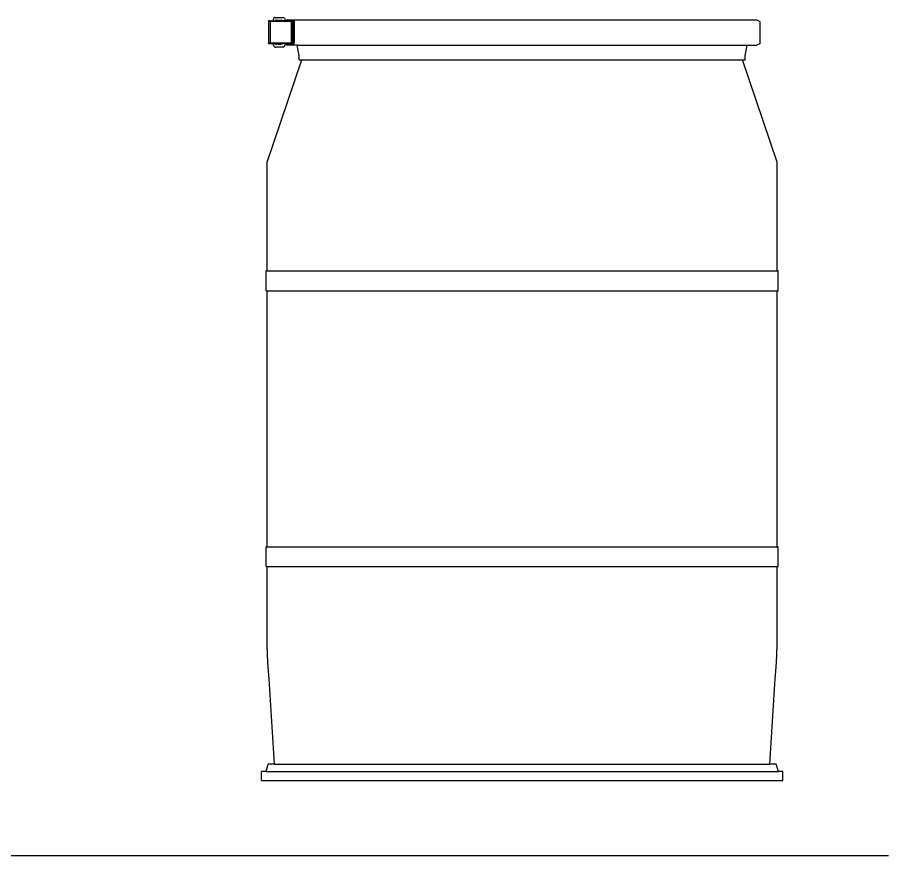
# Model space of a CAD drawing. Header units: millimetres. Extents: x 19989 to 114677, y -6335 to 49043.
# Drawn here: x 21701 to 22771, y 19439 to 20468 of the extents above; entities that cross this region are included whole.
import ezdxf

# ---------------------------------------------------------------- set-up
doc = ezdxf.new("R2010")
doc.units = ezdxf.units.MM
doc.header["$MEASUREMENT"] = 0
doc.layers.add('Edges', color=7, linetype='Continuous')

# ---------------------------------------------------------------- blocks, each defined once
blk = doc.blocks.new('plastic water drum fr')
at = {"layer": 'Edges'}
for p, q in [((-11.768, 17.51), (-11.769, 17.504)), ((-11.769, 17.504), (-11.769, 16.493)), ((-11.769, 17.504), (-11.692, 17.504)), ((-11.766, 17.516), (-11.768, 17.51)), ((-11.768, 17.51), (-11.691, 17.51)), ((-11.763, 17.521), (-11.766, 17.516)), ((-11.766, 17.516), (-11.689, 17.516)), ((-11.759, 17.525), (-11.763, 17.521)), ((-11.763, 17.521), (-11.686, 17.521)), ((-11.754, 17.528), (-11.759, 17.525)), ((-11.759, 17.525), (-11.682, 17.525)), ((-11.749, 17.529), (-11.754, 17.528)), ((-11.747, 17.528), (-11.749, 17.529)), ((-11.747, 17.528), (-11.742, 17.529)), ((-11.735, 17.529), (-11.742, 17.529)), ((-11.721, 17.528), (-11.735, 17.529)), ((-11.721, 17.528), (-11.716, 17.529)), ((-11.716, 17.529), (-11.707, 17.528)), ((-11.707, 17.528), (-11.702, 17.529)), ((-11.702, 17.529), (-11.678, 17.528)), ((-11.691, 17.51), (-11.692, 17.504)), ((-11.692, 17.504), (-11.692, 16.493)), ((-10.71, 17.504), (-11.692, 17.504)), ((-11.689, 17.516), (-11.691, 17.51)), ((-11.691, 17.51), (-10.71, 17.51)), ((-11.686, 17.521), (-11.689, 17.516)), ((-11.689, 17.516), (-10.709, 17.516)), ((-11.682, 17.525), (-11.686, 17.521)), ((-11.686, 17.521), (-10.708, 17.521)), ((-11.678, 17.528), (-11.682, 17.525)), ((-11.682, 17.525), (-10.707, 17.525)), ((-11.678, 17.528), (-11.675, 17.528)), ((-11.673, 17.529), (-11.675, 17.528)), ((-11.673, 17.529), (-11.672, 17.528)), ((-11.673, 17.529), (-11.67, 17.528)), ((-11.672, 17.528), (-11.67, 17.528)), ((-11.648, 17.529), (-11.67, 17.528)), ((-11.648, 17.529), (-11.536, 17.529)), ((-11.536, 17.529), (-11.535, 17.549)), ((-11.515, 17.528), (-11.536, 17.529)), ((-11.535, 17.549), (-11.534, 17.563)), ((-11.534, 17.563), (-11.532, 17.576)), ((-11.532, 17.576), (-11.53, 17.588)), ((-11.53, 17.588), (-11.528, 17.599)), ((-11.528, 17.599), (-11.525, 17.609)), ((-11.525, 17.609), (-11.516, 17.634)), ((-11.516, 17.634), (-11.512, 17.644)), ((-11.515, 17.528), (-11.51, 17.529)), ((-11.512, 17.644), (-11.507, 17.652)), ((-11.51, 17.529), (-11.413, 17.529)), ((-11.507, 17.652), (-11.502, 17.659)), ((-11.502, 17.659), (-11.477, 17.677)), ((-11.468, 17.682), (-11.477, 17.677)), ((-11.468, 17.682), (-11.438, 17.683)), ((-11.438, 17.683), (-11.068, 17.683)), ((-11.413, 17.542), (-11.412, 17.546)), ((-11.413, 17.539), (-11.413, 17.542)), ((-11.413, 17.529), (-11.413, 17.539)), ((-11.175, 17.539), (-11.413, 17.539)), ((-11.413, 17.529), (-11.358, 17.529)), ((-11.412, 17.551), (-11.411, 17.561)), ((-11.412, 17.55), (-11.412, 17.551)), ((-11.412, 17.55), (-11.398, 17.549)), ((-11.412, 17.546), (-11.412, 17.55)), ((-11.409, 17.547), (-11.412, 17.546)), ((-11.411, 17.561), (-11.409, 17.57)), ((-11.409, 17.57), (-11.407, 17.577)), ((-11.398, 17.549), (-11.409, 17.547)), ((-11.407, 17.577), (-11.405, 17.584)), ((-11.396, 17.55), (-11.398, 17.549)), ((-11.396, 17.55), (-11.22, 17.55)), ((-11.334, 17.528), (-11.358, 17.529)), ((-11.334, 17.528), (-11.329, 17.529)), ((-11.329, 17.529), (-11.175, 17.529)), ((-11.22, 17.55), (-11.219, 17.549)), ((-11.219, 17.549), (-11.12, 17.55)), ((-11.219, 17.549), (-11.207, 17.547)), ((-11.207, 17.547), (-11.196, 17.545)), ((-11.196, 17.545), (-11.185, 17.542)), ((-11.185, 17.542), (-11.175, 17.539)), ((-11.175, 17.529), (-11.175, 17.539)), ((-11.158, 17.529), (-11.175, 17.529)), ((-11.136, 17.528), (-11.158, 17.529)), ((-11.136, 17.528), (-11.132, 17.529)), ((-11.118, 17.529), (-11.132, 17.529)), ((-11.12, 17.55), (-11.119, 17.547)), ((-11.12, 17.55), (-11.097, 17.55)), ((-11.119, 17.547), (-11.118, 17.539)), ((-11.118, 17.539), (-11.118, 17.531)), ((-11.118, 17.531), (-11.118, 17.529)), ((-11.11, 17.529), (-11.118, 17.529)), ((-11.102, 17.529), (-11.11, 17.53)), ((-11.11, 17.53), (-11.11, 17.529)), ((-11.102, 17.529), (-11.11, 17.529)), ((-11.041, 17.529), (-11.102, 17.529)), ((-11.097, 17.55), (-11.093, 17.548)), ((-11.068, 17.683), (-11.06, 17.679)), ((-11.06, 17.679), (-11.034, 17.663)), ((-11.026, 17.531), (-11.041, 17.529)), ((-11.026, 17.529), (-11.041, 17.529)), ((-11.034, 17.663), (-11.029, 17.657)), ((-11.029, 17.657), (-11.024, 17.65)), ((-11.026, 17.531), (-11.026, 17.529)), ((-10.995, 17.529), (-11.026, 17.529)), ((-11.024, 17.65), (-11.012, 17.624)), ((-11.012, 17.624), (-11.009, 17.617)), ((-11.009, 17.617), (-11.006, 17.608)), ((-11.006, 17.608), (-11.003, 17.598)), ((-11.003, 17.598), (-11.001, 17.588)), ((-11.001, 17.588), (-10.999, 17.576)), ((-10.999, 17.576), (-10.997, 17.563)), ((-10.997, 17.563), (-10.996, 17.55)), ((-10.996, 17.55), (-10.995, 17.535)), ((-10.995, 17.535), (-10.995, 17.529)), ((-10.955, 17.529), (-10.995, 17.529)), ((-10.884, 17.568), (-10.955, 17.529)), ((-10.923, 17.528), (-10.955, 17.529)), ((-10.923, 17.528), (-10.919, 17.529)), ((-10.919, 17.529), (-10.905, 17.528)), ((-10.888, 17.528), (-10.905, 17.528)), ((-10.884, 17.529), (-10.888, 17.528)), ((-10.884, 17.568), (10.884, 17.568)), ((-10.884, 17.529), (-10.87, 17.528)), ((-10.852, 17.528), (-10.87, 17.528)), ((-10.848, 17.529), (-10.852, 17.528)), ((-10.848, 17.529), (-10.833, 17.528)), ((-10.833, 17.528), (-10.83, 17.529)), ((-10.83, 17.529), (-10.815, 17.528)), ((-10.796, 17.528), (-10.815, 17.528)), ((-10.793, 17.529), (-10.796, 17.528)), ((-10.793, 17.529), (-10.777, 17.528)), ((-10.774, 17.529), (-10.777, 17.528)), ((-10.758, 17.528), (-10.774, 17.529)), ((-10.739, 17.528), (-10.758, 17.528)), ((-10.736, 17.529), (-10.739, 17.528)), ((-10.72, 17.528), (-10.736, 17.529)), ((-10.705, 17.528), (-10.72, 17.528)), ((-10.709, 17.516), (-10.71, 17.51)), ((-10.71, 17.51), (-10.71, 17.504)), ((-10.71, 17.51), (-10.691, 17.51)), ((-10.71, 17.504), (-10.69, 17.504)), ((-10.71, 17.504), (-10.71, 16.493)), ((-10.708, 17.521), (-10.709, 17.516)), ((-10.709, 17.516), (-10.691, 17.516)), ((-10.707, 17.525), (-10.708, 17.521)), ((-10.708, 17.521), (-10.692, 17.521)), ((-10.705, 17.528), (-10.707, 17.525)), ((-10.707, 17.525), (-10.692, 17.525)), ((-10.704, 17.529), (-10.705, 17.528)), ((-10.694, 17.529), (-10.704, 17.529)), ((-10.694, 17.529), (-10.693, 17.528)), ((-10.678, 17.529), (-10.693, 17.528)), ((-10.692, 17.525), (-10.692, 17.521)), ((-10.692, 17.525), (-10.675, 17.525)), ((-10.692, 17.521), (-10.691, 17.516)), ((-10.692, 17.521), (-10.674, 17.521)), ((-10.691, 17.516), (-10.691, 17.51)), ((-10.691, 17.516), (-10.672, 17.516)), ((-10.691, 17.51), (-10.69, 17.504)), ((-10.691, 17.51), (-10.672, 17.51)), ((-10.672, 17.504), (-10.69, 17.504)), ((-10.69, 17.504), (-10.69, 16.493)), ((-10.677, 17.528), (-10.678, 17.529)), ((-10.677, 17.528), (-10.663, 17.529)), ((-10.675, 17.525), (-10.658, 17.525)), ((-10.674, 17.521), (-10.675, 17.525)), ((-10.674, 17.521), (-10.656, 17.521)), ((-10.672, 17.516), (-10.674, 17.521)), ((-10.672, 17.516), (-10.655, 17.516)), ((-10.672, 17.51), (-10.672, 17.516)), ((-10.672, 17.51), (-10.672, 17.504)), ((-10.672, 17.51), (-10.654, 17.51)), ((-10.654, 17.504), (-10.672, 17.504)), ((-10.672, 17.504), (-10.672, 16.493)), ((-10.661, 17.528), (-10.663, 17.529)), ((-10.649, 17.529), (-10.661, 17.528)), ((-10.656, 17.521), (-10.658, 17.525)), ((-10.658, 17.525), (-10.643, 17.525)), ((-10.656, 17.521), (-10.64, 17.521)), ((-10.655, 17.516), (-10.656, 17.521)), ((-10.655, 17.516), (-10.638, 17.516)), ((-10.654, 17.51), (-10.655, 17.516)), ((-10.654, 17.51), (-10.654, 17.504)), ((-10.654, 17.51), (-10.637, 17.51)), ((-10.654, 17.504), (-10.637, 17.504)), ((-10.654, 17.504), (-10.654, 16.493)), ((-10.649, 17.529), (-10.646, 17.528)), ((-10.636, 17.529), (-10.646, 17.528)), ((-10.643, 17.525), (-10.629, 17.525)), ((-10.64, 17.521), (-10.643, 17.525)), ((-10.638, 17.516), (-10.64, 17.521)), ((-10.64, 17.521), (-10.626, 17.521)), ((-10.637, 17.51), (-10.638, 17.516)), ((-10.638, 17.516), (-10.623, 17.516)), ((-10.637, 17.51), (-10.637, 17.504)), ((-10.637, 17.51), (-10.622, 17.51)), ((-10.637, 17.504), (-10.621, 17.504)), ((-10.637, 17.504), (-10.637, 16.493)), ((-10.632, 17.528), (-10.636, 17.529)), ((-10.624, 17.529), (-10.632, 17.528)), ((-10.629, 17.525), (-10.616, 17.525)), ((-10.629, 17.525), (-10.626, 17.521)), ((-10.626, 17.521), (-10.613, 17.521)), ((-10.626, 17.521), (-10.623, 17.516)), ((-10.62, 17.528), (-10.624, 17.529)), ((-10.623, 17.516), (-10.61, 17.516)), ((-10.623, 17.516), (-10.622, 17.51)), ((-10.622, 17.51), (-10.621, 17.504)), ((-10.622, 17.51), (-10.608, 17.51)), ((-10.608, 17.504), (-10.621, 17.504)), ((-10.621, 17.504), (-10.621, 16.493)), ((-10.614, 17.529), (-10.62, 17.528)), ((-10.613, 17.521), (-10.616, 17.525)), ((-10.616, 17.525), (-10.605, 17.525)), ((-10.614, 17.529), (-10.61, 17.528)), ((-10.613, 17.521), (-10.602, 17.521)), ((-10.61, 17.516), (-10.613, 17.521)), ((-10.607, 17.529), (-10.61, 17.528)), ((-10.61, 17.516), (-10.599, 17.516)), ((-10.608, 17.51), (-10.61, 17.516)), ((-10.608, 17.51), (-10.608, 17.504)), ((-10.608, 17.51), (-10.597, 17.51)), ((-10.608, 17.504), (-10.596, 17.504)), ((-10.608, 17.504), (-10.608, 16.493)), ((-10.603, 17.529), (-10.607, 17.529)), ((-10.605, 17.525), (-10.597, 17.525)), ((-10.602, 17.521), (-10.605, 17.525)), ((-10.603, 17.529), (-10.602, 17.528)), ((-10.602, 17.528), (-10.597, 17.528)), ((-10.599, 17.516), (-10.602, 17.521)), ((-10.602, 17.521), (-10.593, 17.521)), ((-10.599, 17.516), (-10.59, 17.516)), ((-10.597, 17.51), (-10.599, 17.516)), ((-10.592, 17.525), (-10.597, 17.528)), ((-10.597, 17.525), (-10.593, 17.521)), ((-10.597, 17.525), (-10.592, 17.525)), ((-10.597, 17.51), (-10.596, 17.504)), ((-10.597, 17.51), (-10.588, 17.51)), ((-10.596, 17.504), (-10.587, 17.504)), ((-10.596, 17.504), (-10.596, 16.493)), ((-10.593, 17.521), (-10.59, 17.516)), ((-10.593, 17.521), (-10.587, 17.521)), ((-10.587, 17.521), (-10.592, 17.525)), ((-10.59, 17.516), (-10.583, 17.516)), ((-10.59, 17.516), (-10.588, 17.51)), ((-10.588, 17.51), (-10.587, 17.504)), ((-10.588, 17.51), (-10.581, 17.51)), ((-10.583, 17.516), (-10.587, 17.521)), ((-10.58, 17.504), (-10.587, 17.504)), ((-10.587, 17.504), (-10.587, 16.493)), ((-10.581, 17.51), (-10.583, 17.516)), ((-10.581, 17.51), (-10.58, 17.504)), ((-10.58, 17.504), (-10.58, 16.493)), ((10.884, 17.568), (11.019, 17.493)), ((11.019, 17.493), (11.019, 16.465)), ((-11.769, 16.493), (-11.768, 16.487)), ((-11.692, 16.493), (-11.769, 16.493)), ((-11.766, 16.481), (-11.768, 16.487)), ((-11.691, 16.487), (-11.768, 16.487)), ((-11.763, 16.476), (-11.766, 16.481)), ((-11.689, 16.481), (-11.766, 16.481)), ((-11.759, 16.472), (-11.763, 16.476)), ((-11.686, 16.476), (-11.763, 16.476)), ((-11.754, 16.47), (-11.759, 16.472)), ((-11.682, 16.472), (-11.759, 16.472)), ((-11.749, 16.469), (-11.754, 16.47)), ((-11.747, 16.47), (-11.749, 16.469)), ((-11.747, 16.47), (-11.742, 16.469)), ((-11.742, 16.469), (-11.721, 16.47)), ((-11.721, 16.47), (-11.716, 16.469)), ((-11.678, 16.47), (-11.716, 16.469)), ((-11.692, 16.493), (-11.691, 16.487)), ((-10.71, 16.493), (-11.692, 16.493)), ((-11.689, 16.481), (-11.691, 16.487)), ((-10.71, 16.487), (-11.691, 16.487)), ((-11.686, 16.476), (-11.689, 16.481)), ((-10.709, 16.481), (-11.689, 16.481)), ((-11.682, 16.472), (-11.686, 16.476)), ((-10.708, 16.476), (-11.686, 16.476)), ((-11.678, 16.47), (-11.682, 16.472)), ((-10.707, 16.472), (-11.682, 16.472)), ((-11.675, 16.47), (-11.678, 16.47)), ((-11.673, 16.469), (-11.675, 16.47)), ((-11.673, 16.469), (-11.672, 16.469)), ((-11.67, 16.469), (-11.672, 16.469)), ((-11.67, 16.469), (-11.535, 16.469)), ((-11.515, 16.47), (-11.535, 16.469)), ((-11.533, 16.451), (-11.535, 16.469)), ((-11.531, 16.432), (-11.533, 16.451)), ((-11.528, 16.416), (-11.531, 16.432)), ((-11.524, 16.4), (-11.528, 16.416)), ((-11.52, 16.387), (-11.524, 16.4)), ((-11.52, 16.387), (-11.511, 16.362)), ((-11.51, 16.469), (-11.515, 16.47)), ((-11.506, 16.348), (-11.511, 16.362)), ((-11.51, 16.469), (-11.412, 16.469)), ((-11.5, 16.338), (-11.506, 16.348)), ((-11.494, 16.33), (-11.5, 16.338)), ((-11.488, 16.325), (-11.494, 16.33)), ((-11.488, 16.325), (-11.462, 16.306)), ((-11.462, 16.306), (-11.456, 16.305)), ((-11.456, 16.305), (-11.425, 16.303)), ((-11.082, 16.303), (-11.425, 16.303)), ((-11.411, 16.462), (-11.412, 16.469)), ((-11.385, 16.469), (-11.412, 16.469)), ((-11.411, 16.458), (-11.411, 16.462)), ((-11.409, 16.45), (-11.411, 16.458)), ((-11.175, 16.458), (-11.411, 16.458)), ((-11.398, 16.448), (-11.409, 16.45)), ((-11.409, 16.448), (-11.409, 16.45)), ((-11.407, 16.437), (-11.409, 16.448)), ((-11.126, 16.437), (-11.407, 16.437)), ((-11.407, 16.434), (-11.407, 16.437)), ((-11.404, 16.424), (-11.407, 16.434)), ((-11.403, 16.422), (-11.404, 16.424)), ((-11.403, 16.422), (-11.401, 16.42)), ((-11.398, 16.418), (-11.401, 16.42)), ((-11.401, 16.411), (-11.401, 16.42)), ((-11.387, 16.446), (-11.398, 16.448)), ((-11.376, 16.445), (-11.387, 16.446)), ((-11.385, 16.469), (-11.375, 16.469)), ((-11.364, 16.443), (-11.376, 16.445)), ((-11.375, 16.469), (-11.358, 16.469)), ((-11.353, 16.442), (-11.364, 16.443)), ((-11.334, 16.47), (-11.358, 16.469)), ((-11.342, 16.442), (-11.353, 16.442)), ((-11.331, 16.441), (-11.342, 16.442)), ((-11.334, 16.47), (-11.329, 16.469)), ((-11.319, 16.441), (-11.331, 16.441)), ((-11.329, 16.469), (-11.312, 16.469)), ((-11.314, 16.441), (-11.319, 16.441)), ((-11.308, 16.441), (-11.314, 16.441)), ((-11.312, 16.469), (-11.308, 16.469)), ((-11.308, 16.469), (-11.253, 16.469)), ((-11.308, 16.441), (-11.303, 16.441)), ((-11.301, 16.441), (-11.303, 16.441)), ((-11.301, 16.441), (-11.298, 16.441)), ((-11.298, 16.441), (-11.297, 16.441)), ((-11.297, 16.441), (-11.286, 16.441)), ((-11.286, 16.441), (-11.274, 16.442)), ((-11.274, 16.442), (-11.263, 16.442)), ((-11.263, 16.442), (-11.252, 16.443)), ((-11.253, 16.469), (-11.244, 16.469)), ((-11.252, 16.443), (-11.241, 16.445)), ((-11.244, 16.469), (-11.241, 16.469)), ((-11.241, 16.469), (-11.228, 16.469)), ((-11.241, 16.445), (-11.23, 16.446)), ((-11.23, 16.446), (-11.219, 16.448)), ((-11.228, 16.469), (-11.192, 16.469)), ((-11.219, 16.448), (-11.207, 16.45)), ((-11.207, 16.45), (-11.196, 16.453)), ((-11.196, 16.453), (-11.185, 16.455)), ((-11.192, 16.469), (-11.175, 16.469)), ((-11.185, 16.455), (-11.175, 16.458)), ((-11.136, 16.47), (-11.175, 16.469)), ((-11.175, 16.469), (-11.175, 16.458)), ((-11.132, 16.469), (-11.136, 16.47)), ((-11.132, 16.469), (-11.12, 16.47)), ((-11.123, 16.45), (-11.126, 16.437)), ((-11.109, 16.437), (-11.126, 16.437)), ((-11.121, 16.464), (-11.123, 16.45)), ((-11.12, 16.47), (-11.121, 16.464)), ((-11.12, 16.47), (-11.119, 16.469)), ((-11.019, 16.469), (-11.119, 16.469)), ((-11.107, 16.437), (-11.109, 16.437)), ((-11.107, 16.437), (-11.106, 16.438)), ((-11.075, 16.305), (-11.082, 16.303)), ((-11.075, 16.305), (-11.049, 16.321)), ((-11.042, 16.326), (-11.049, 16.321)), ((-11.036, 16.334), (-11.042, 16.326)), ((-11.03, 16.345), (-11.036, 16.334)), ((-11.03, 16.345), (-11.018, 16.371)), ((-11.019, 16.469), (-11.019, 16.465)), ((-11.019, 16.469), (-10.98, 16.469)), ((-11.019, 16.465), (-10.998, 16.454)), ((-11.013, 16.382), (-11.018, 16.371)), ((-11.009, 16.396), (-11.013, 16.382)), ((-11.005, 16.411), (-11.009, 16.396)), ((-11.002, 16.429), (-11.005, 16.411)), ((-10.999, 16.447), (-11.002, 16.429)), ((-10.998, 16.454), (-10.999, 16.447)), ((-10.998, 16.454), (-10.884, 16.39)), ((-10.98, 16.469), (-10.923, 16.47)), ((-10.919, 16.469), (-10.923, 16.47)), ((-10.919, 16.469), (-10.905, 16.47)), ((-10.905, 16.47), (-10.902, 16.469)), ((-10.902, 16.469), (-10.888, 16.47)), ((-10.87, 16.47), (-10.888, 16.47)), ((-10.436, 16.39), (-10.884, 16.39)), ((-10.866, 16.469), (-10.87, 16.47)), ((-10.866, 16.469), (-10.852, 16.47)), ((-10.852, 16.47), (-10.848, 16.469)), ((-10.848, 16.469), (-10.844, 16.469)), ((-10.844, 16.469), (-10.833, 16.47)), ((-10.815, 16.47), (-10.833, 16.47)), ((-10.811, 16.469), (-10.815, 16.47)), ((-10.811, 16.469), (-10.796, 16.47)), ((-10.796, 16.47), (-10.793, 16.469)), ((-10.793, 16.469), (-10.777, 16.47)), ((-10.758, 16.47), (-10.777, 16.47)), ((-10.755, 16.469), (-10.758, 16.47)), ((-10.755, 16.469), (-10.739, 16.47)), ((-10.739, 16.47), (-10.736, 16.469)), ((-10.736, 16.469), (-10.72, 16.47)), ((-10.705, 16.47), (-10.72, 16.47)), ((-10.71, 16.493), (-10.69, 16.493)), ((-10.71, 16.493), (-10.71, 16.487)), ((-10.709, 16.481), (-10.71, 16.487)), ((-10.71, 16.487), (-10.691, 16.487)), ((-10.709, 16.481), (-10.691, 16.481)), ((-10.708, 16.476), (-10.709, 16.481)), ((-10.708, 16.476), (-10.692, 16.476)), ((-10.707, 16.472), (-10.708, 16.476)), ((-10.707, 16.472), (-10.692, 16.472)), ((-10.705, 16.47), (-10.707, 16.472)), ((-10.704, 16.469), (-10.705, 16.47)), ((-10.694, 16.469), (-10.704, 16.469)), ((-10.693, 16.47), (-10.694, 16.469)), ((-10.693, 16.47), (-10.689, 16.469)), ((-10.692, 16.476), (-10.691, 16.481)), ((-10.692, 16.472), (-10.692, 16.476)), ((-10.692, 16.476), (-10.674, 16.476)), ((-10.692, 16.472), (-10.675, 16.472)), ((-10.69, 16.493), (-10.691, 16.487)), ((-10.691, 16.481), (-10.691, 16.487)), ((-10.691, 16.487), (-10.672, 16.487)), ((-10.691, 16.481), (-10.672, 16.481)), ((-10.672, 16.493), (-10.69, 16.493)), ((-10.689, 16.469), (-10.678, 16.469)), ((-10.678, 16.469), (-10.677, 16.47)), ((-10.677, 16.47), (-10.67, 16.469)), ((-10.674, 16.476), (-10.675, 16.472)), ((-10.675, 16.472), (-10.658, 16.472)), ((-10.672, 16.481), (-10.674, 16.476)), ((-10.674, 16.476), (-10.656, 16.476)), ((-10.654, 16.493), (-10.672, 16.493)), ((-10.672, 16.493), (-10.672, 16.487)), ((-10.672, 16.487), (-10.654, 16.487)), ((-10.672, 16.487), (-10.672, 16.481)), ((-10.672, 16.481), (-10.655, 16.481)), ((-10.67, 16.469), (-10.663, 16.469)), ((-10.663, 16.469), (-10.661, 16.47)), ((-10.663, 16.469), (-10.649, 16.469)), ((-10.661, 16.47), (-10.649, 16.469)), ((-10.656, 16.476), (-10.658, 16.472)), ((-10.658, 16.472), (-10.643, 16.472)), ((-10.655, 16.481), (-10.656, 16.476)), ((-10.656, 16.476), (-10.64, 16.476)), ((-10.654, 16.487), (-10.655, 16.481)), ((-10.655, 16.481), (-10.638, 16.481)), ((-10.654, 16.493), (-10.637, 16.493)), ((-10.654, 16.493), (-10.654, 16.487)), ((-10.654, 16.487), (-10.637, 16.487)), ((-10.649, 16.469), (-10.646, 16.47)), ((-10.646, 16.47), (-10.642, 16.469)), ((-10.643, 16.472), (-10.64, 16.476)), ((-10.643, 16.472), (-10.629, 16.472)), ((-10.642, 16.469), (-10.636, 16.469)), ((-10.64, 16.476), (-10.638, 16.481)), ((-10.64, 16.476), (-10.626, 16.476)), ((-10.638, 16.481), (-10.637, 16.487)), ((-10.638, 16.481), (-10.623, 16.481)), ((-10.621, 16.493), (-10.637, 16.493)), ((-10.637, 16.493), (-10.637, 16.487)), ((-10.637, 16.487), (-10.622, 16.487)), ((-10.636, 16.469), (-10.632, 16.47)), ((-10.636, 16.469), (-10.624, 16.469)), ((-10.632, 16.47), (-10.624, 16.469)), ((-10.626, 16.476), (-10.629, 16.472)), ((-10.629, 16.472), (-10.616, 16.472)), ((-10.623, 16.481), (-10.626, 16.476)), ((-10.626, 16.476), (-10.613, 16.476)), ((-10.624, 16.469), (-10.62, 16.47)), ((-10.622, 16.487), (-10.623, 16.481)), ((-10.623, 16.481), (-10.61, 16.481)), ((-10.621, 16.493), (-10.622, 16.487)), ((-10.622, 16.487), (-10.608, 16.487)), ((-10.608, 16.493), (-10.621, 16.493)), ((-10.62, 16.47), (-10.616, 16.469)), ((-10.613, 16.476), (-10.616, 16.472)), ((-10.616, 16.472), (-10.605, 16.472)), ((-10.614, 16.469), (-10.616, 16.469)), ((-10.61, 16.47), (-10.614, 16.469)), ((-10.61, 16.481), (-10.613, 16.476)), ((-10.613, 16.476), (-10.602, 16.476)), ((-10.608, 16.487), (-10.61, 16.481)), ((-10.61, 16.481), (-10.599, 16.481)), ((-10.607, 16.469), (-10.61, 16.47)), ((-10.608, 16.493), (-10.596, 16.493)), ((-10.608, 16.493), (-10.608, 16.487)), ((-10.608, 16.487), (-10.597, 16.487)), ((-10.603, 16.469), (-10.607, 16.469)), ((-10.605, 16.472), (-10.602, 16.476)), ((-10.605, 16.472), (-10.597, 16.472)), ((-10.602, 16.47), (-10.603, 16.469)), ((-10.602, 16.476), (-10.599, 16.481)), ((-10.602, 16.476), (-10.593, 16.476)), ((-10.602, 16.47), (-10.597, 16.47)), ((-10.599, 16.481), (-10.597, 16.487)), ((-10.599, 16.481), (-10.59, 16.481)), ((-10.596, 16.493), (-10.597, 16.487)), ((-10.597, 16.487), (-10.588, 16.487)), ((-10.593, 16.476), (-10.597, 16.472)), ((-10.592, 16.472), (-10.597, 16.47)), ((-10.597, 16.472), (-10.592, 16.472)), ((-10.587, 16.493), (-10.596, 16.493)), ((-10.59, 16.481), (-10.593, 16.476)), ((-10.593, 16.476), (-10.587, 16.476)), ((-10.587, 16.476), (-10.592, 16.472)), ((-10.588, 16.487), (-10.59, 16.481)), ((-10.59, 16.481), (-10.583, 16.481)), ((-10.587, 16.493), (-10.588, 16.487)), ((-10.588, 16.487), (-10.581, 16.487)), ((-10.58, 16.493), (-10.587, 16.493)), ((-10.583, 16.481), (-10.587, 16.476)), ((-10.581, 16.487), (-10.583, 16.481)), ((-10.58, 16.493), (-10.581, 16.487)), ((-10.346, 15.908), (-10.436, 16.39)), ((-10.436, 16.39), (10.436, 16.39)), ((10.346, 15.908), (10.436, 16.39)), ((10.436, 16.39), (10.884, 16.39)), ((11.019, 16.465), (10.884, 16.39)), ((-10.346, 15.709), (-10.346, 15.908)), ((10.346, 15.709), (10.346, 15.908)), ((-11.821, 10.97), (-10.213, 15.709)), ((-10.346, 15.709), (-10.213, 15.709)), ((-10.213, 15.709), (10.213, 15.709)), ((10.213, 15.709), (10.346, 15.709)), ((11.821, 10.97), (10.213, 15.709)), ((-11.821, 5.939), (-11.821, 10.97)), ((11.821, 5.939), (11.821, 10.97)), ((-11.87, 5.015), (-11.87, 5.939)), ((-11.821, 5.939), (-11.87, 5.939)), ((-11.821, 5.939), (11.821, 5.939)), ((11.87, 5.939), (11.821, 5.939)), ((11.87, 5.015), (11.87, 5.939)), ((-11.87, 5.015), (-11.821, 5.015)), ((-11.821, -6.85), (-11.821, 5.015)), ((-11.821, 5.015), (11.821, 5.015)), ((11.821, 5.015), (11.87, 5.015)), ((11.821, -6.85), (11.821, 5.015)), ((-11.87, -7.774), (-11.87, -6.85)), ((-11.821, -6.85), (-11.87, -6.85)), ((-11.821, -6.85), (11.821, -6.85)), ((11.87, -6.85), (11.821, -6.85)), ((11.87, -7.774), (11.87, -6.85)), ((-11.87, -7.774), (-11.821, -7.774)), ((-11.821, -11.353), (-11.821, -7.774)), ((-11.821, -7.774), (11.821, -7.774)), ((11.821, -7.774), (11.87, -7.774)), ((11.821, -11.353), (11.821, -7.774)), ((-11.811, -11.896), (-11.821, -11.353)), ((11.811, -11.896), (11.821, -11.353)), ((-11.784, -12.437), (-11.811, -11.896)), ((11.784, -12.437), (11.811, -11.896)), ((-11.738, -12.978), (-11.784, -12.437)), ((11.738, -12.978), (11.784, -12.437)), ((-11.481, -16.923), (-11.738, -12.978)), ((11.481, -16.923), (11.738, -12.978)), ((-11.878, -17.277), (-11.777, -16.923)), ((-11.481, -16.923), (-11.777, -16.923)), ((-11.481, -16.923), (11.481, -16.923)), ((11.777, -16.923), (11.481, -16.923)), ((11.878, -17.277), (11.777, -16.923)), ((-12.083, -17.683), (-12.083, -17.277)), ((-11.878, -17.277), (-12.083, -17.277)), ((-11.878, -17.277), (11.878, -17.277)), ((12.083, -17.277), (11.878, -17.277)), ((12.083, -17.683), (12.083, -17.277)), ((-12.083, -17.683), (12.083, -17.683))]:
    blk.add_line(p, q, dxfattribs=at)

msp = doc.modelspace()

# ---------------------------------------------------------------- linework, layer by layer
msp.add_line((20929.5, 19438.9), (22771.4, 19438.9))

# ---------------------------------------------------------------- block references
at = {"xscale": 26.48879464642813, "yscale": 26.48879464642813, "zscale": 26.48879464642813}
msp.add_blockref('plastic water drum fr', (22321.4, 19999.6), dxfattribs=at)

doc.saveas('drawing.dxf')
